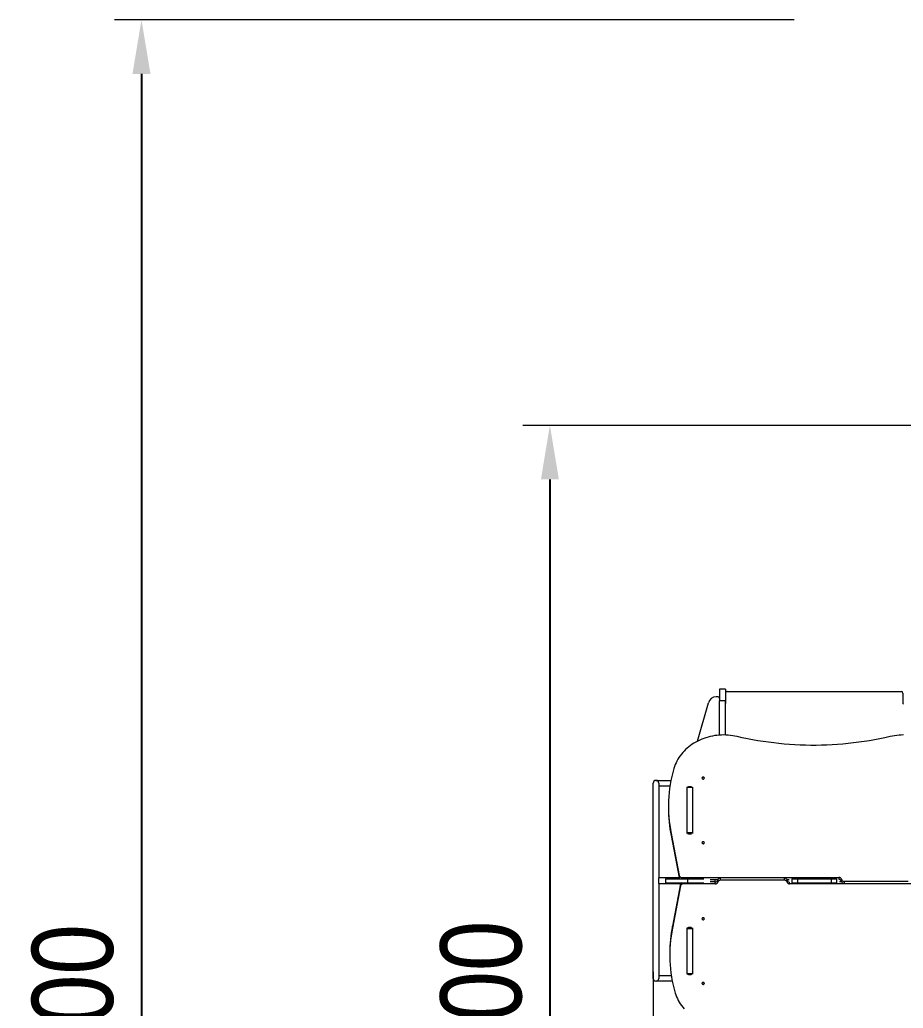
# Model space of a CAD drawing. Header units: millimetres. Extents: x -4199 to 4190, y -5233 to 4097.
# Drawn here: x -4199 to -931, y 441 to 4097 of the extents above; entities that cross this region are included whole.
import ezdxf

# ---------------------------------------------------------------- set-up
doc = ezdxf.new("R2010")
doc.units = ezdxf.units.MM
for name, color, linetype in [('DIKOM_ОБЪЕКТ', 7, 'Continuous'), ('DIKOM_РАЗМЕР_ЗОНА', 7, 'Continuous'), ('DIKOM_РАЗМЕР_ОБЪЕКТА', 7, 'Continuous')]:
    doc.layers.add(name, color=color, linetype=linetype)
doc.styles.add('style1', font='arial.ttf', dxfattribs={"width": 0.8})
doc.dimstyles.new('1-50', dxfattribs={"dimtxt": 300, "dimasz": 200, "dimexe": 100, "dimexo": 0, "dimgap": 100, "dimtad": 1, "dimtxsty": 'style1', "dimcen": 200, "dimclrd": 7, "dimclre": 7, "dimclrt": 7, "dimadec": 1, "dimazin": 2, "dimtfac": 1, "dimtmove": 0, "dimatfit": 2, "dimfxl": 0, "dimlwd": 25, "dimlwe": 18, "dimarcsym": 0})

# ---------------------------------------------------------------- blocks, each defined once
blk = doc.blocks.new('*D9')
at = {"layer": 'Defpoints', "color": 0, "transparency": 16777216}
for p in [(2689.6, 912.9), (-1856.5, 576), (-1856.5, -3146.5)]:
    blk.add_point(p, dxfattribs=at)
at = {"layer": 'DIKOM_РАЗМЕР_ОБЪЕКТА', "color": 7, "lineweight": 18, "transparency": 16777216}
for p, q in [((2689.6, 912.9), (2689.6, -3246.5)), ((-1856.5, 576), (-1856.5, -3246.5))]:
    blk.add_line(p, q, dxfattribs=at)
at = {"layer": 'DIKOM_РАЗМЕР_ОБЪЕКТА', "color": 7, "lineweight": 25, "transparency": 16777216}
blk.add_line((2489.6, -3146.5), (-1656.5, -3146.5), dxfattribs=at)
at = {"layer": 'DIKOM_РАЗМЕР_ОБЪЕКТА', "color": 7, "transparency": 16777216}
for points in [[(-1656.5, -3113.2), (-1656.5, -3179.8), (-1856.5, -3146.5)], [(2489.6, -3113.2), (2489.6, -3179.8), (2689.6, -3146.5)]]:
    blk.add_solid(points, dxfattribs=at)
at = {"layer": 'DIKOM_РАЗМЕР_ОБЪЕКТА', "color": 7, "transparency": 16777216, "insert": (-679.1, -2893.3), "char_height": 300, "attachment_point": 5, "style": 'style1'}
blk.add_mtext('4550', dxfattribs=at)
blk = doc.blocks.new('*D11')
at = {"layer": 'Defpoints', "color": 0, "transparency": 16777216}
for p in [(-183.5, 2596.8), (-2238.4, -2149.5), (-1547, -2149.5)]:
    blk.add_point(p, dxfattribs=at)
at = {"layer": 'DIKOM_РАЗМЕР_ОБЪЕКТА', "color": 7, "lineweight": 18, "transparency": 16777216}
for p, q in [((-183.5, 2596.8), (-2338.4, 2596.8)), ((-1547, -2149.5), (-2338.4, -2149.5))]:
    blk.add_line(p, q, dxfattribs=at)
at = {"layer": 'DIKOM_РАЗМЕР_ОБЪЕКТА', "color": 7, "lineweight": 25, "transparency": 16777216}
blk.add_line((-2238.4, 2396.8), (-2238.4, -1949.5), dxfattribs=at)
at = {"layer": 'DIKOM_РАЗМЕР_ОБЪЕКТА', "color": 7, "transparency": 16777216}
for points in [[(-2271.7, 2396.8), (-2205, 2396.8), (-2238.4, 2596.8)], [(-2271.7, -1949.5), (-2205, -1949.5), (-2238.4, -2149.5)]]:
    blk.add_solid(points, dxfattribs=at)
at = {"layer": 'DIKOM_РАЗМЕР_ОБЪЕКТА', "color": 7, "transparency": 16777216, "insert": (-2491.5, 392.3), "char_height": 300, "attachment_point": 5, "rotation": 90, "style": 'style1'}
blk.add_mtext('4800', dxfattribs=at)
blk = doc.blocks.new('*D12')
at = {"layer": 'Defpoints', "color": 0, "transparency": 16777216}
for p in [(-1334.5, 4096.8), (-3749.1, -4146.5), (-2377.9, -4146.5)]:
    blk.add_point(p, dxfattribs=at)
at = {"layer": 'DIKOM_РАЗМЕР_ЗОНА', "color": 7, "lineweight": 18, "transparency": 16777216}
for p, q in [((-1334.5, 4096.8), (-3849.1, 4096.8)), ((-2377.9, -4146.5), (-3849.1, -4146.5))]:
    blk.add_line(p, q, dxfattribs=at)
at = {"layer": 'DIKOM_РАЗМЕР_ЗОНА', "color": 7, "lineweight": 25, "transparency": 16777216}
blk.add_line((-3749.1, 3896.8), (-3749.1, -3946.5), dxfattribs=at)
at = {"layer": 'DIKOM_РАЗМЕР_ЗОНА', "color": 7, "transparency": 16777216}
for points in [[(-3782.4, 3896.8), (-3715.8, 3896.8), (-3749.1, 4096.8)], [(-3782.4, -3946.5), (-3715.8, -3946.5), (-3749.1, -4146.5)]]:
    blk.add_solid(points, dxfattribs=at)
at = {"layer": 'DIKOM_РАЗМЕР_ЗОНА', "color": 7, "transparency": 16777216, "insert": (-4002.4, 379.4), "char_height": 300, "attachment_point": 5, "rotation": 90, "style": 'style1'}
blk.add_mtext('8300', dxfattribs=at)

msp = doc.modelspace()

# ---------------------------------------------------------------- linework, layer by layer
at = {"layer": 'DIKOM_ОБЪЕКТ', "color": 7, "linetype": 'Continuous', "lineweight": 15}
for p, q in [((-1589.483, 1620.927), (-1610.483, 1620.927)), ((-1610.483, 1620.927), (-1610.483, 1578.243)), ((-1589.483, 1620.927), (-1589.483, 1578.243)), ((-1582.483, 1612.927), (-938.483, 1612.927)), ((-1616.483, 1592.927), (-1623.329, 1592.927)), ((-1589.483, 1578.243), (-1610.483, 1578.243)), ((-1610.483, 1451.464), (-1610.483, 1578.243)), ((-1589.483, 1451.866), (-1589.483, 1578.243)), ((-1588.483, 1606.927), (-1588.483, 1568.927)), ((-932.483, 1606.927), (-932.483, 1568.927)), ((-1691.881, 1429.365), (-1652.218, 1571.016)), ((-1846.483, 1283.927), (-1845.483, 1283.927)), ((-1845.483, 1283.927), (-1790.825, 1283.927)), ((-1856.483, 551.927), (-1856.483, 1273.927)), ((-1835.483, 1273.927), (-1835.483, 923.427)), ((-1794.542, 1262.927), (-1835.483, 1262.927)), ((-1732.233, 1252.493), (-1732.233, 1093.578)), ((-1731.483, 1258.39), (-1731.483, 1257.32)), ((-1710.483, 1257.32), (-1731.483, 1257.32)), ((-1731.483, 1257.32), (-1731.483, 1090.588)), ((-1713.394, 1258.433), (-1728.572, 1258.433)), ((-1718.733, 1260.288), (-1723.233, 1260.288)), ((-1723.233, 1260.288), (-1723.233, 1258.433)), ((-1718.733, 1260.288), (-1718.733, 1258.433)), ((-1710.483, 1258.39), (-1710.483, 1257.32)), ((-1710.483, 1257.32), (-1710.483, 1090.588)), ((-1710.483, 1247.047), (-1710.051, 1247.047)), ((-1709.733, 1093.578), (-1709.733, 1252.493)), ((-1800.308, 1188.102), (-1800.308, 1180.602)), ((-1789.95, 1087.989), (-1760.657, 932.21)), ((-1789.95, 1087.989), (-1789.95, 1080.489)), ((-1789.95, 1080.489), (-1760.657, 924.71)), ((-1710.483, 1090.588), (-1731.483, 1090.588)), ((-1731.483, 1090.588), (-1731.483, 1087.533)), ((-1723.233, 1085.784), (-1718.733, 1085.784)), ((-1710.483, 1090.588), (-1710.483, 1087.533)), ((-1760.298, 923.427), (-1835.483, 923.427)), ((-1835.483, 902.433), (-1835.483, 923.422)), ((-1810.755, 920.433), (-1810.755, 905.433)), ((-1810.755, 920.433), (-1729.581, 920.433)), ((-1760.657, 932.21), (-1760.657, 924.71)), ((-1750.786, 924.942), (-1169.326, 924.944)), ((-1750.786, 924.942), (-1750.786, 920.433)), ((-1729.581, 920.433), (-1729.581, 905.433)), ((-1729.581, 920.433), (-1669.264, 920.433)), ((-1645.343, 917.442), (-1616.808, 917.443)), ((-1627.783, 917.442), (-1627.783, 908.414)), ((-1617.715, 907.477), (-1617.715, 914.977)), ((-1607.84, 914.77), (-1607.84, 922.164)), ((-1370.402, 914.77), (-1607.84, 914.77)), ((-1370.402, 914.77), (-1370.402, 922.165)), ((-1361.435, 917.443), (-1353.76, 917.443)), ((-1360.527, 907.477), (-1360.527, 914.977)), ((-1360.013, 917.443), (-1360.013, 913.35)), ((-1344.013, 920.433), (-1342.923, 920.433)), ((-1342.923, 920.433), (-1342.923, 905.433)), ((-1342.923, 920.433), (-1322.879, 920.433)), ((-1322.879, 920.433), (-1322.879, 905.433)), ((-1322.879, 920.433), (-1198.087, 920.433)), ((-1198.087, 920.433), (-1198.087, 905.433)), ((-1198.087, 920.433), (-1178.043, 920.433)), ((-1178.043, 920.433), (-1178.043, 905.433)), ((-1178.043, 920.433), (-1176.952, 920.433)), ((-1169.326, 924.944), (-1169.326, 917.863)), ((-1160.439, 918.381), (-1160.439, 910.881)), ((-1835.483, 902.433), (-1835.483, 551.927)), ((-1835.483, 902.427), (-1755.339, 902.427)), ((-1810.755, 905.433), (-1729.581, 905.433)), ((-1755.697, 901.146), (-1784.99, 745.369)), ((-1755.697, 893.646), (-1784.99, 737.869)), ((-1755.697, 893.646), (-1755.697, 901.146)), ((-1745.827, 900.914), (-1745.827, 905.433)), ((-1626.602, 900.914), (-1745.827, 900.914)), ((-1729.581, 905.433), (-1669.183, 905.433)), ((-1626.602, 908.414), (-1645.291, 908.414)), ((-1626.602, 900.914), (-1626.602, 908.414)), ((-1351.64, 900.914), (-1351.64, 907.992)), ((-770.18, 900.916), (-1351.64, 900.914)), ((-1344.04, 905.433), (-1342.923, 905.433)), ((-1342.923, 905.433), (-1322.879, 905.433)), ((-1322.879, 905.433), (-1198.087, 905.433)), ((-1198.087, 905.433), (-1178.043, 905.433)), ((-1178.043, 905.433), (-1176.928, 905.433)), ((-1159.532, 908.415), (-1167.187, 908.415)), ((-1160.953, 912.508), (-1160.953, 908.415)), ((-1150.564, 911.088), (-913.126, 911.088)), ((-1150.564, 911.088), (-1150.564, 903.69)), ((-1784.99, 737.869), (-1784.99, 745.369)), ((-1732.233, 732.28), (-1732.233, 573.364)), ((-1731.483, 738.18), (-1731.483, 734.927)), ((-1710.483, 734.927), (-1731.483, 734.927)), ((-1731.483, 734.927), (-1731.483, 568.535)), ((-1718.733, 740.074), (-1723.233, 740.074)), ((-1710.483, 738.18), (-1710.483, 734.927)), ((-1710.483, 734.927), (-1710.483, 568.535)), ((-1709.733, 573.364), (-1709.733, 732.28)), ((-1795.348, 645.255), (-1795.348, 637.755)), ((-1835.483, 562.927), (-1789.582, 562.927)), ((-1710.483, 568.535), (-1731.483, 568.535)), ((-1731.483, 568.535), (-1731.483, 567.464)), ((-1728.572, 567.422), (-1713.394, 567.422)), ((-1723.233, 565.57), (-1723.233, 567.422)), ((-1723.233, 565.57), (-1718.733, 565.57)), ((-1718.733, 565.57), (-1718.733, 567.422)), ((-1710.051, 578.811), (-1710.483, 578.811)), ((-1710.483, 568.535), (-1710.483, 567.464)), ((-1846.483, 541.927), (-1845.483, 541.927)), ((-1785.865, 541.927), (-1845.483, 541.927))]:
    msp.add_line(p, q, dxfattribs=at)
at = {"layer": 'DIKOM_ОБЪЕКТ', "color": 7, "linetype": 'Continuous', "lineweight": 15, "flags": 128}
for points in [[(-1546.008, 1446.208), (-1554.122, 1447.95), (-1562.316, 1449.383), (-1570.576, 1450.501), (-1578.885, 1451.304), (-1587.226, 1451.79), (-1595.584, 1451.957), (-1603.942, 1451.806), (-1612.284, 1451.336), (-1620.595, 1450.549), (-1628.857, 1449.446), (-1637.056, 1448.03), (-1645.174, 1446.303), (-1653.197, 1444.268), (-1661.109, 1441.929), (-1668.894, 1439.291), (-1676.538, 1436.359), (-1684.026, 1433.139), (-1691.343, 1429.637), (-1698.474, 1425.859), (-1705.407, 1421.813), (-1712.128, 1417.507), (-1718.624, 1412.95), (-1724.881, 1408.149), (-1730.889, 1403.114), (-1736.635, 1397.856), (-1742.109, 1392.383), (-1747.299, 1386.708), (-1752.196, 1380.84), (-1756.791, 1374.791), (-1761.073, 1368.573), (-1765.036, 1362.198), (-1768.67, 1355.678), (-1771.971, 1349.026), (-1774.93, 1342.255), (-1777.542, 1335.377), (-1779.803, 1328.407)], [(-979.918, 1446.208), (-999.025, 1441.877), (-1018.22, 1437.849), (-1037.498, 1434.126), (-1056.85, 1430.709), (-1076.271, 1427.599), (-1095.755, 1424.797), (-1115.295, 1422.304), (-1134.884, 1420.12), (-1154.516, 1418.248), (-1174.184, 1416.686), (-1193.882, 1415.436), (-1213.603, 1414.498), (-1233.34, 1413.873), (-1253.088, 1413.56), (-1272.838, 1413.56), (-1292.586, 1413.873), (-1312.323, 1414.498), (-1332.044, 1415.436), (-1351.742, 1416.686), (-1371.41, 1418.248), (-1391.042, 1420.12), (-1410.631, 1422.304), (-1430.17, 1424.797), (-1449.654, 1427.599), (-1469.076, 1430.709), (-1488.428, 1434.126), (-1507.705, 1437.849), (-1526.9, 1441.877), (-1546.008, 1446.208)], [(-930.342, 1451.957), (-938.7, 1451.79), (-947.041, 1451.304), (-955.35, 1450.501), (-963.609, 1449.383), (-971.804, 1447.95), (-979.918, 1446.208)], [(-1667.083, 1292.547), (-1667.261, 1293.621), (-1667.782, 1294.607), (-1668.602, 1295.427), (-1669.655, 1296.013), (-1670.857, 1296.319), (-1672.109, 1296.319), (-1673.311, 1296.013), (-1674.364, 1295.427), (-1675.185, 1294.607), (-1675.705, 1293.621), (-1675.883, 1292.547), (-1675.705, 1291.473), (-1675.185, 1290.487), (-1674.364, 1289.667), (-1673.311, 1289.081), (-1672.109, 1288.775), (-1670.857, 1288.775), (-1669.655, 1289.081), (-1668.602, 1289.667), (-1667.782, 1290.487), (-1667.261, 1291.473), (-1667.083, 1292.547)], [(-1667.083, 1053.524), (-1667.261, 1054.598), (-1667.782, 1055.584), (-1668.602, 1056.404), (-1669.655, 1056.99), (-1670.857, 1057.296), (-1672.109, 1057.296), (-1673.311, 1056.99), (-1674.364, 1056.404), (-1675.185, 1055.584), (-1675.705, 1054.598), (-1675.883, 1053.524), (-1675.705, 1052.451), (-1675.185, 1051.464), (-1674.364, 1050.644), (-1673.311, 1050.058), (-1672.109, 1049.752), (-1670.857, 1049.752), (-1669.655, 1050.058), (-1668.602, 1050.644), (-1667.782, 1051.464), (-1667.261, 1052.451), (-1667.083, 1053.524)], [(-1675.883, 772.334), (-1675.705, 771.26), (-1675.185, 770.274), (-1674.364, 769.454), (-1673.311, 768.868), (-1672.109, 768.562), (-1670.857, 768.562), (-1669.655, 768.868), (-1668.602, 769.454), (-1667.782, 770.274), (-1667.261, 771.26), (-1667.083, 772.334), (-1667.261, 773.407), (-1667.782, 774.394), (-1668.602, 775.214), (-1669.655, 775.8), (-1670.857, 776.106), (-1672.109, 776.106), (-1673.311, 775.8), (-1674.364, 775.214), (-1675.185, 774.394), (-1675.705, 773.407), (-1675.883, 772.334)], [(-1675.883, 533.311), (-1675.705, 532.237), (-1675.185, 531.251), (-1674.364, 530.431), (-1673.311, 529.845), (-1672.109, 529.539), (-1670.857, 529.539), (-1669.655, 529.845), (-1668.602, 530.431), (-1667.782, 531.251), (-1667.261, 532.237), (-1667.083, 533.311), (-1667.261, 534.384), (-1667.782, 535.371), (-1668.602, 536.191), (-1669.655, 536.777), (-1670.857, 537.083), (-1672.109, 537.083), (-1673.311, 536.777), (-1674.364, 536.191), (-1675.185, 535.371), (-1675.705, 534.384), (-1675.883, 533.311)], [(-1774.843, 497.451), (-1772.583, 490.48), (-1769.97, 483.603), (-1767.011, 476.832), (-1763.711, 470.18), (-1760.076, 463.66), (-1756.113, 457.285), (-1751.831, 451.067), (-1747.237, 445.018), (-1742.34, 439.15)]]:
    msp.add_lwpolyline(points, dxfattribs=at)
at = {"layer": 'DIKOM_ОБЪЕКТ', "color": 7, "linetype": 'Continuous', "lineweight": 15}
for centre, radius, start, end in [((-1582.483, 1606.927), 6, 90, 180), ((-938.483, 1606.927), 6, 0, 90), ((-1623.329, 1562.927), 30, 90, 164.357754), ((-1616.483, 1586.927), 6, 0, 90), ((-1594.483, 1568.927), 6, 326.442896, 0), ((-926.483, 1568.927), 6, 180, 213.55731), ((-1310.014, 1188.156), 490.277, 163.377461, 191.78896), ((-1846.483, 1273.927), 10, 90, 180), ((-1845.483, 1273.927), 10, 0, 90), ((-1671.483, 1283.79), 5.067, 81.134923, 98.865077), ((-1725.267, 1252.464), 6.966, 153.169486, 179.761603), ((-1725.268, 1244.964), 6.965, 153.169027, 179.761563), ((-1723.317, 1250.473), 9.815, 89.508074, 126.233654), ((-1718.649, 1250.473), 9.815, 53.767345, 90.490928), ((-1716.699, 1252.464), 6.966, 0.238397, 26.830514), ((-1716.699, 1244.964), 6.965, 0.238437, 26.830973), ((-1310.364, 1180.7), 489.943, 180.011377, 191.802334), ((-1725.267, 1093.607), 6.966, 180.238397, 206.830514), ((-1723.312, 1095.627), 9.844, 235.307304, 270.460547), ((-1718.654, 1095.628), 9.844, 269.540507, 304.691642), ((-1716.699, 1093.607), 6.966, 333.169486, 359.761603), ((-1671.483, 1044.767), 5.067, 81.134923, 98.865077), ((-1671.483, 1044.774), 5.058, 81.235643, 98.764357), ((-1751.279, 934.609), 9.68, 194.350106, 272.914457), ((-1752.523, 926.341), 8.295, 191.337192, 225.411496), ((-1626.157, 917.11), 8.707, 267.070692, 345.825097), ((-1608.763, 912.942), 9.181, 101.09534, 167.192089), ((-1608.335, 905.108), 9.675, 87.071951, 165.823446), ((-1369.907, 912.608), 9.675, 14.17615, 92.928676), ((-1369.907, 905.108), 9.675, 14.17615, 92.928676), ((-1352.404, 916.843), 8.335, 192.935522, 262.648679), ((-1168.881, 916.248), 8.707, 14.175685, 92.929509), ((-1168.564, 909.014), 8.337, 12.938839, 82.732863), ((-1151.059, 920.75), 9.675, 194.175443, 272.929383), ((-1747.563, 899.515), 8.296, 134.484115, 168.661567), ((-1746.319, 891.246), 9.68, 87.0875, 165.648161), ((-1626.157, 909.61), 8.707, 267.0706, 345.82494), ((-1352.085, 909.61), 8.707, 194.175514, 272.928946), ((-1151.059, 913.25), 9.675, 194.175443, 272.929383), ((-1671.483, 781.084), 5.061, 261.122887, 278.877113), ((-1305.404, 645.158), 489.944, 168.197669, 179.988625), ((-1305.058, 637.702), 490.274, 168.210944, 196.622631), ((-1725.267, 732.251), 6.966, 153.169257, 179.761583), ((-1723.317, 730.258), 9.817, 89.510875, 126.192009), ((-1718.649, 730.259), 9.815, 53.80483, 90.49093), ((-1716.699, 732.251), 6.966, 0.238417, 26.830743), ((-1846.483, 551.927), 10, 180, 270), ((-1845.483, 551.927), 10, 270, 0), ((-1725.267, 580.893), 6.966, 180.238407, 206.830628), ((-1725.267, 573.393), 6.966, 180.238407, 206.830628), ((-1723.317, 575.387), 9.817, 233.808182, 270.489328), ((-1718.649, 575.385), 9.815, 269.508866, 306.194979), ((-1716.699, 580.893), 6.966, 333.169372, 359.761593), ((-1716.699, 573.393), 6.966, 333.169372, 359.761593), ((-1671.483, 542.061), 5.061, 261.122887, 278.877113)]:
    msp.add_arc(centre, radius, start, end, dxfattribs=at)

# ---------------------------------------------------------------- dimensions: what is measured, and where the dimension line sits
at = {"layer": 'DIKOM_РАЗМЕР_ЗОНА'}
dim = msp.add_linear_dim(base=(-3749.115, -4146.517), p1=(-1334.463, 4096.809), p2=(-2377.875, -4146.517), angle=90, text='8300', dimstyle='1-50', dxfattribs=at)
dim.commit()
dim.dimension.update_dxf_attribs({"geometry": '*D12', "text_midpoint": (-3749.115, 379.448), "dimtype": 160})
at = {"layer": 'DIKOM_РАЗМЕР_ОБЪЕКТА'}
dim = msp.add_linear_dim(base=(-2238.358, -2149.469), p1=(-183.483, 2596.809), p2=(-1546.983, -2149.469), angle=90, text='4800', dimstyle='1-50', dxfattribs=at)
dim.commit()
dim.dimension.update_dxf_attribs({"geometry": '*D11', "text_midpoint": (-2238.358, 392.26), "dimtype": 160})
dim = msp.add_linear_dim(base=(-1856.483, -3146.517), p1=(2689.626, 912.927), p2=(-1856.483, 575.967), text='4550', dimstyle='1-50', dxfattribs=at)
dim.commit()
dim.dimension.update_dxf_attribs({"geometry": '*D9', "text_midpoint": (-679.14, -3146.517), "dimtype": 160})

doc.saveas('drawing.dxf')
